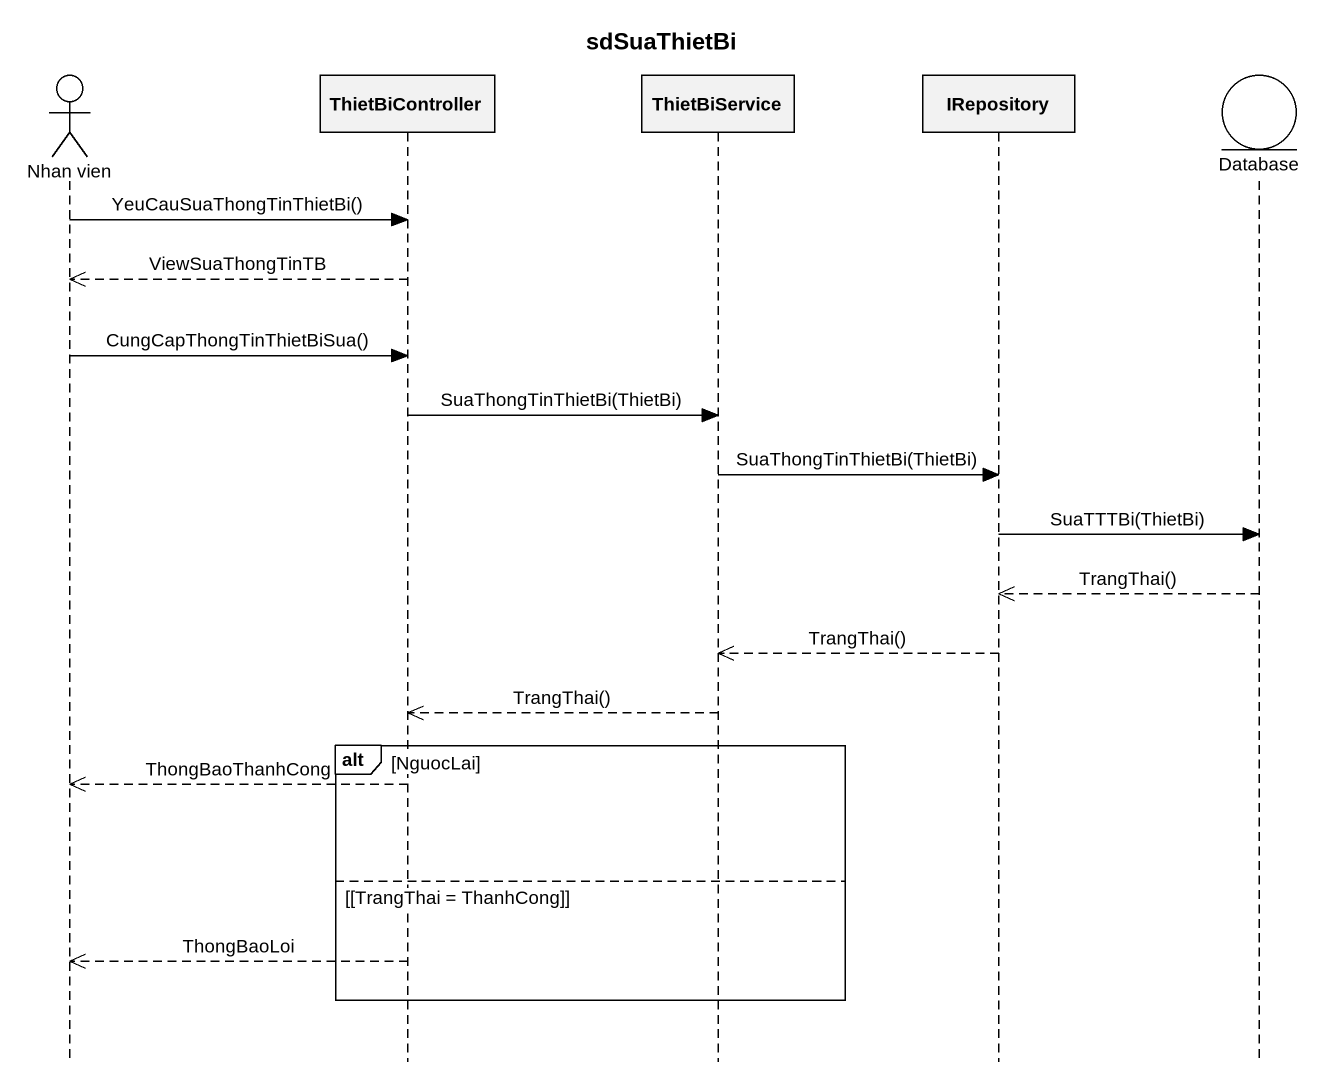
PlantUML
@startuml
title sdSuaThietBi
hide footbox
actor "Nhan vien" as Nhan_vien
participant ThietBiController
participant ThietBiService
participant IRepository
entity "Database" as Database_

Nhan_vien -> ThietBiController : YeuCauSuaThongTinThietBi()
ThietBiController -->> Nhan_vien : ViewSuaThongTinTB
Nhan_vien -> ThietBiController : CungCapThongTinThietBiSua()
ThietBiController -> ThietBiService : SuaThongTinThietBi(ThietBi)
ThietBiService -> IRepository : SuaThongTinThietBi(ThietBi)
IRepository -> Database_ : SuaTTTBi(ThietBi)
Database_ -->> IRepository : TrangThai()
IRepository -->> ThietBiService : TrangThai()
ThietBiService -->> ThietBiController : TrangThai()
alt NguocLai
  ThietBiController -->> Nhan_vien : ThongBaoThanhCong
else [TrangThai = ThanhCong]
  ThietBiController -->> Nhan_vien : ThongBaoLoi
end
@enduml
